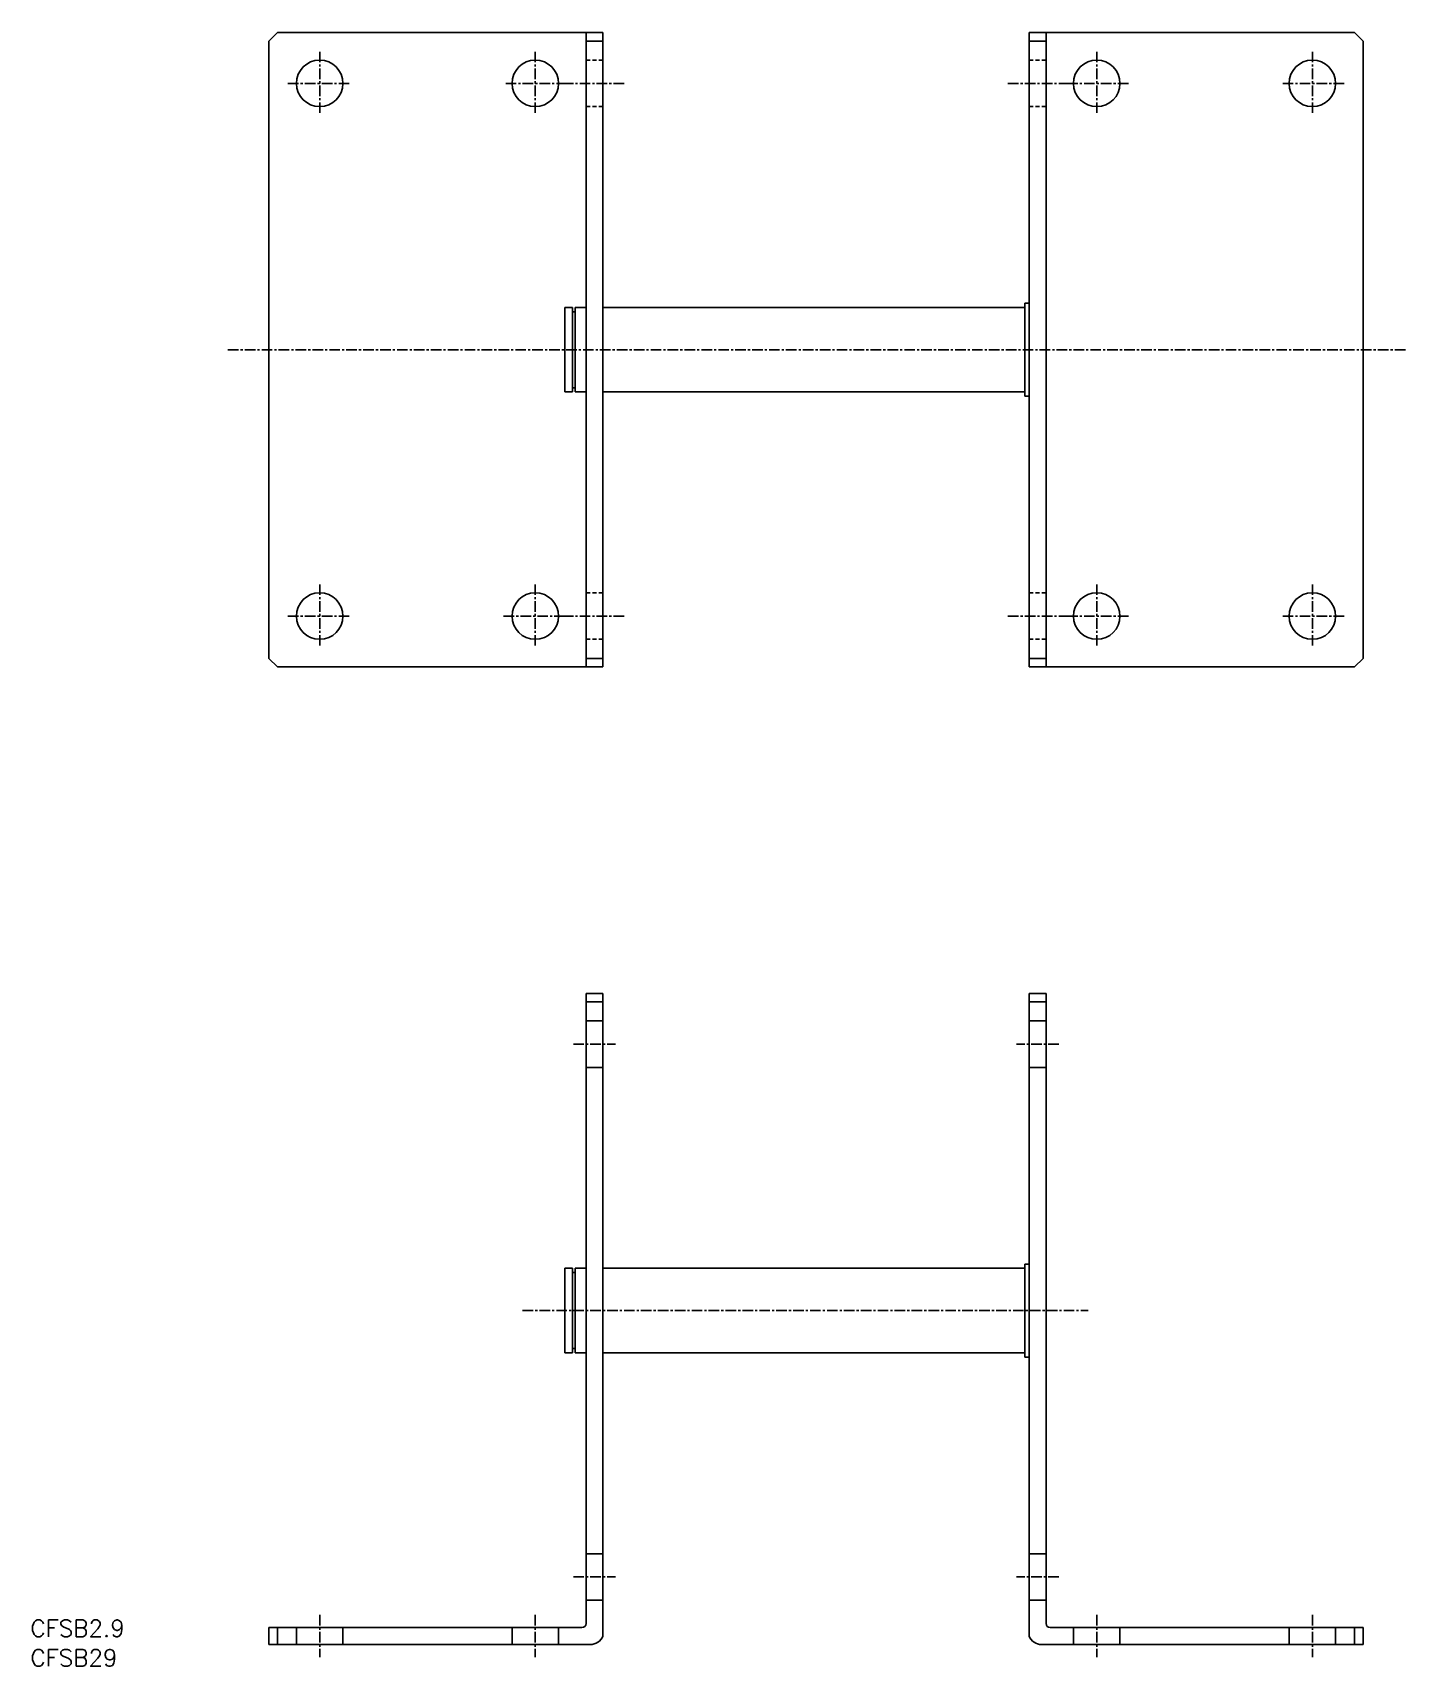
# Model space of a CAD drawing. Extents: x 47 to 210, y 51 to 244.
import ezdxf

# ---------------------------------------------------------------- set-up
doc = ezdxf.new("R2010")
doc.units = 0
doc.linetypes.add('CENTER', pattern=[2, 1.25, -0.25, 0.25, -0.25])
doc.linetypes.add('DASHED', pattern=[0.75, 0.5, -0.25])
doc.layers.get('0').update_dxf_attribs({"linetype": 'CONTINUOUS'})
doc.layers.add('CENTER', color=1, linetype='CENTER')
doc.styles.get("Standard").update_dxf_attribs({"font": 'txt.shx', "bigfont": 'extfont.shx'})

msp = doc.modelspace()

# ---------------------------------------------------------------- linework, layer by layer
at = {"color": 7, "linetype": 'CONTINUOUS'}
for p, q in [((76.14, 244.39), (75.14, 243.39)), ((76.14, 244.39), (114.64, 244.39)), ((112.64, 244.39), (112.64, 169.39)), ((114.64, 244.39), (114.64, 169.39)), ((165.04, 244.39), (165.04, 169.39)), ((203.54, 244.39), (165.04, 244.39)), ((167.04, 244.39), (167.04, 169.39)), ((203.54, 244.39), (204.54, 243.39)), ((75.14, 243.39), (75.14, 170.39)), ((112.64, 243.39), (114.64, 243.39)), ((167.04, 243.39), (165.04, 243.39)), ((204.54, 243.39), (204.54, 170.39)), ((110.14, 211.89), (111.04, 211.89)), ((110.14, 211.89), (110.14, 201.89)), ((111.04, 211.89), (111.04, 201.89)), ((111.04, 211.39), (111.34, 211.39)), ((111.34, 211.89), (111.34, 201.89)), ((111.34, 211.89), (112.64, 211.89)), ((114.64, 211.89), (164.54, 211.89)), ((164.54, 212.39), (164.54, 201.39)), ((164.54, 212.39), (165.04, 212.39)), ((110.14, 201.89), (111.04, 201.89)), ((111.04, 202.39), (111.34, 202.39)), ((111.34, 201.89), (112.64, 201.89)), ((114.64, 201.89), (164.54, 201.89)), ((164.54, 201.39), (165.04, 201.39)), ((75.14, 170.39), (76.14, 169.39)), ((112.64, 170.39), (114.64, 170.39)), ((167.04, 170.39), (165.04, 170.39)), ((204.54, 170.39), (203.54, 169.39)), ((76.14, 169.39), (114.64, 169.39)), ((203.54, 169.39), (165.04, 169.39)), ((112.64, 130.75), (114.64, 130.75)), ((112.64, 56.25), (112.64, 130.75)), ((112.64, 129.75), (114.64, 129.75)), ((114.64, 54.75), (114.64, 130.75)), ((167.04, 130.75), (165.04, 130.75)), ((165.04, 54.75), (165.04, 130.75)), ((167.04, 129.75), (165.04, 129.75)), ((167.04, 56.25), (167.04, 130.75)), ((164.54, 98.75), (165.04, 98.75)), ((164.54, 98.75), (164.54, 87.75)), ((110.14, 98.25), (110.14, 88.25)), ((110.14, 98.25), (111.04, 98.25)), ((111.04, 98.25), (111.04, 88.25)), ((111.04, 97.75), (111.34, 97.75)), ((111.34, 98.25), (112.64, 98.25)), ((111.34, 98.25), (111.34, 88.25)), ((114.64, 98.25), (164.54, 98.25)), ((110.14, 88.25), (111.04, 88.25)), ((111.04, 88.75), (111.34, 88.75)), ((111.34, 88.25), (112.64, 88.25)), ((114.64, 88.25), (164.54, 88.25)), ((164.54, 87.75), (165.04, 87.75)), ((112.14, 55.75), (75.14, 55.75)), ((75.14, 55.75), (75.14, 53.75)), ((76.14, 55.75), (76.14, 53.75)), ((167.54, 55.75), (204.54, 55.75)), ((203.54, 55.75), (203.54, 53.75)), ((204.54, 55.75), (204.54, 53.75)), ((113.14, 53.75), (75.14, 53.75)), ((166.54, 53.75), (204.54, 53.75))]:
    msp.add_line(p, q, dxfattribs=at)
at = {"color": 3, "linetype": 'DASHED'}
for p, q in [((112.64, 241.14), (114.64, 241.14)), ((167.04, 241.14), (165.04, 241.14)), ((112.64, 235.64), (114.64, 235.64)), ((167.04, 235.64), (165.04, 235.64)), ((112.64, 178.14), (114.64, 178.14)), ((167.04, 178.14), (165.04, 178.14)), ((112.64, 172.64), (114.64, 172.64)), ((167.04, 172.64), (165.04, 172.64))]:
    msp.add_line(p, q, dxfattribs=at)
at = {"color": 7, "linetype": 'CONTINUOUS'}
for centre in [(81.14, 238.39), (106.64, 238.39), (173.04, 238.39), (198.54, 238.39), (81.14, 175.39), (106.64, 175.39), (173.04, 175.39), (198.54, 175.39)]:
    msp.add_circle(centre, 2.75, dxfattribs=at)
for centre, radius, start, end in [((112.14, 56.25), 0.5, 270, 0), ((167.54, 56.25), 0.5, 180, 270), ((113.2, 55.29), 1.53, 267.6884, 339.6917), ((166.47, 55.29), 1.53, 200.3083, 272.3116)]:
    msp.add_arc(centre, radius, start, end, dxfattribs=at)
at = {"layer": 'CENTER', "color": 1, "linetype": 'CENTER'}
for p, q in [((81.14, 242.14), (81.14, 234.64)), ((106.64, 242.14), (106.64, 234.64)), ((173.04, 242.14), (173.04, 234.64)), ((198.54, 242.14), (198.54, 234.64)), ((77.39, 238.39), (84.89, 238.39)), ((110.39, 238.39), (102.89, 238.39)), ((109.89, 238.39), (117.39, 238.39)), ((169.79, 238.39), (162.29, 238.39)), ((176.79, 238.39), (169.29, 238.39)), ((202.29, 238.39), (194.79, 238.39)), ((209.54, 206.89), (70.14, 206.89)), ((81.14, 179.14), (81.14, 171.64)), ((106.64, 179.14), (106.64, 171.64)), ((173.04, 179.14), (173.04, 171.64)), ((198.54, 179.14), (198.54, 171.64)), ((77.39, 175.39), (84.89, 175.39)), ((102.89, 175.39), (110.39, 175.39)), ((109.89, 175.39), (117.39, 175.39)), ((169.79, 175.39), (162.29, 175.39)), ((176.79, 175.39), (169.29, 175.39)), ((202.29, 175.39), (194.79, 175.39)), ((111.14, 124.75), (116.14, 124.75)), ((168.54, 124.75), (163.54, 124.75)), ((105.14, 93.25), (172.04, 93.25)), ((111.14, 61.75), (116.14, 61.75)), ((168.54, 61.75), (163.54, 61.75)), ((81.14, 57.25), (81.14, 52.25)), ((106.64, 57.25), (106.64, 52.25)), ((173.04, 57.25), (173.04, 52.25)), ((198.54, 57.25), (198.54, 52.25))]:
    msp.add_line(p, q, dxfattribs=at)
at = {"layer": 'CENTER', "color": 3, "linetype": 'CONTINUOUS'}
for p, q in [((112.64, 127.5), (114.64, 127.5)), ((167.04, 127.5), (165.04, 127.5)), ((112.64, 122), (114.64, 122)), ((167.04, 122), (165.04, 122)), ((112.64, 64.5), (114.64, 64.5)), ((167.04, 64.5), (165.04, 64.5)), ((112.64, 59), (114.64, 59)), ((167.04, 59), (165.04, 59)), ((78.39, 55.75), (78.39, 53.75)), ((83.89, 55.75), (83.89, 53.75)), ((103.89, 55.75), (103.89, 53.75)), ((109.39, 55.75), (109.39, 53.75)), ((170.29, 55.75), (170.29, 53.75)), ((175.79, 55.75), (175.79, 53.75)), ((195.79, 55.75), (195.79, 53.75)), ((201.29, 55.75), (201.29, 53.75))]:
    msp.add_line(p, q, dxfattribs=at)

# ---------------------------------------------------------------- texts
for s, p in [('CFSB2.9', (46.94, 54.67)), ('CFSB29', (46.94, 51.18))]:
    msp.add_text(s, height=2).set_placement(p)

doc.saveas('drawing.dxf')
